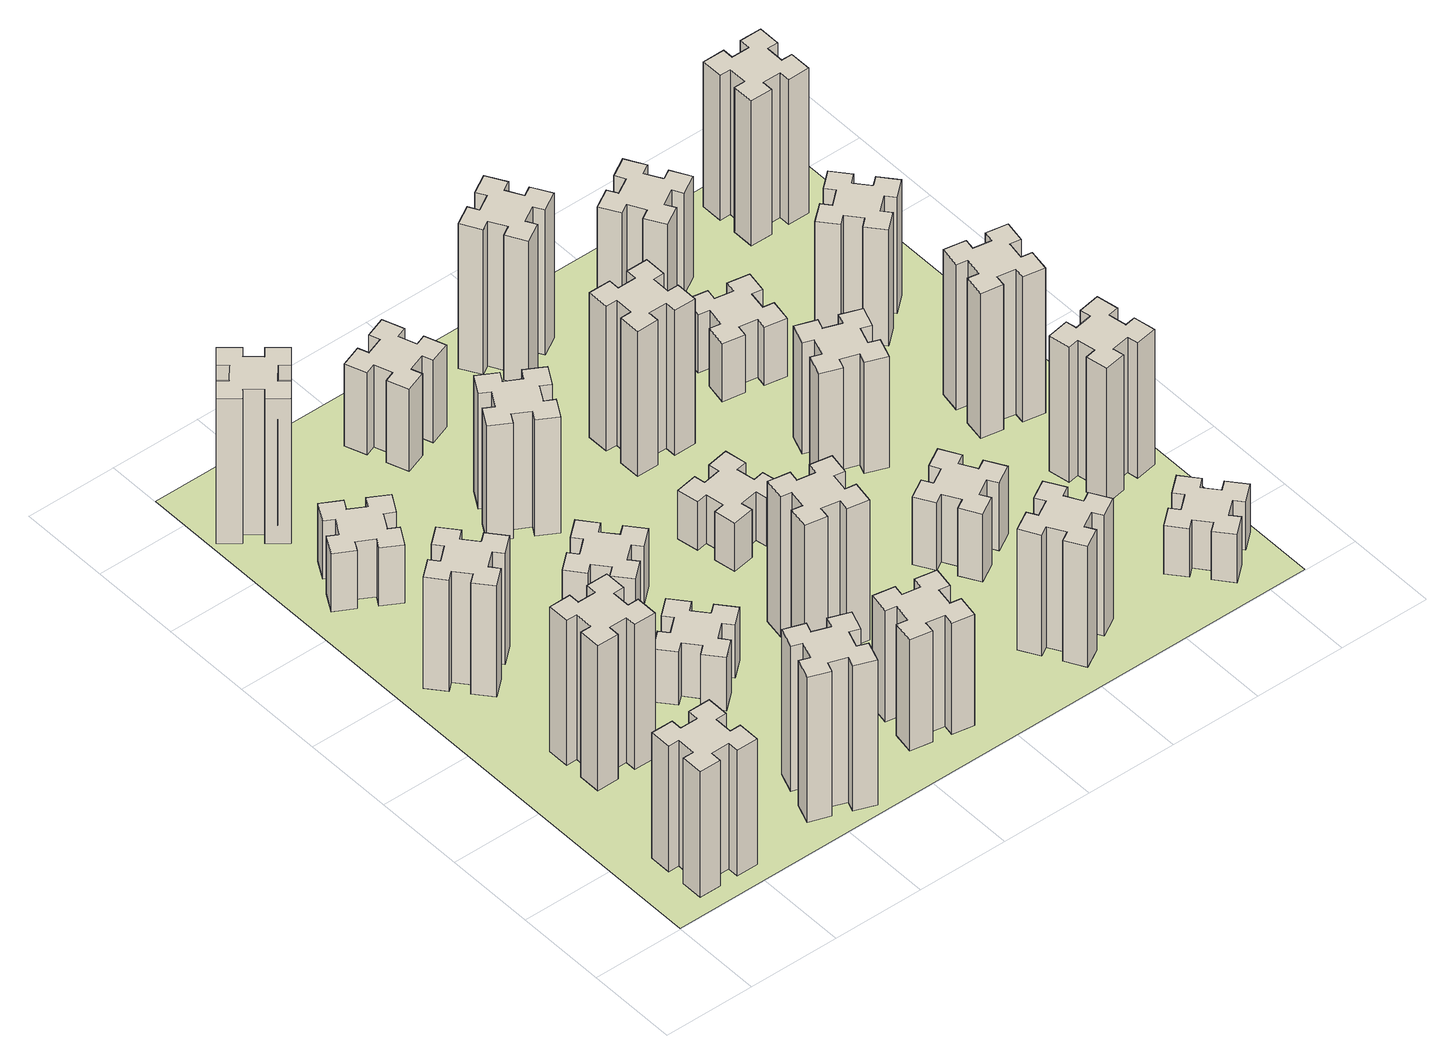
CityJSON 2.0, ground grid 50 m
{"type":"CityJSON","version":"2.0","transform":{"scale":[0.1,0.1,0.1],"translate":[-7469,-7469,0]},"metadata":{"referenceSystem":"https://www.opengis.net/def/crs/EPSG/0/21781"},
"CityObjects":{
"building1":{"type":"Building","attributes":{"class":"1000","function":"1000","usage":"1000","yearOfConstruction":2016,"roofType":"1000","measuredHeight":78,"storeysAboveGround":30,"storeysBelowGround":0},"geometry":[{"type":"Solid","lod":"1","boundaries":[[[[0,1,2,3,4,5,6,7,8,9,10,11,12,13,14,15,16,17,18,19]],[[17,16,20,21]],[[16,15,22,20]],[[15,14,23,22]],[[14,13,24,23]],[[13,12,25,24]],[[12,11,26,25]],[[11,10,27,26]],[[10,9,28,27]],[[9,8,29,28]],[[8,7,30,29]],[[7,6,31,30]],[[6,5,32,31]],[[5,4,33,32]],[[4,3,34,33]],[[3,2,35,34]],[[2,1,36,35]],[[1,0,37,36]],[[0,19,38,37]],[[19,18,39,38]],[[18,17,21,39]],[[24,25,26,27,28,29,30,31,32,33,34,35,36,37,38,39,21,20,22,23]]]]}]},
"building2":{"type":"Building","attributes":{"class":"1000","function":"1000","usage":"1000","yearOfConstruction":2016,"roofType":"1000","measuredHeight":90,"storeysAboveGround":30,"storeysBelowGround":0},"geometry":[{"type":"Solid","lod":"1","boundaries":[[[[40,41,42,43,44,45,46,47,48,49,50,51,52,53,54,55,56,57,58,59]],[[57,56,60,61]],[[56,55,62,60]],[[55,54,63,62]],[[54,53,64,63]],[[53,52,65,64]],[[52,51,66,65]],[[51,50,67,66]],[[50,49,68,67]],[[49,48,69,68]],[[48,47,70,69]],[[47,46,71,70]],[[46,45,72,71]],[[45,44,73,72]],[[44,43,74,73]],[[43,42,75,74]],[[42,41,76,75]],[[41,40,77,76]],[[40,59,78,77]],[[59,58,79,78]],[[58,57,61,79]],[[64,65,66,67,68,69,70,71,72,73,74,75,76,77,78,79,61,60,62,63]]]]}]},
"building3":{"type":"Building","attributes":{"class":"1000","function":"1000","usage":"1000","yearOfConstruction":2016,"roofType":"1000","measuredHeight":69,"storeysAboveGround":30,"storeysBelowGround":0},"geometry":[{"type":"Solid","lod":"1","boundaries":[[[[80,81,82,83,84,85,86,87,88,89,90,91,92,93,94,95,96,97,98,99]],[[97,96,100,101]],[[96,95,102,100]],[[95,94,103,102]],[[94,93,104,103]],[[93,92,105,104]],[[92,91,106,105]],[[91,90,107,106]],[[90,89,108,107]],[[89,88,109,108]],[[88,87,110,109]],[[87,86,111,110]],[[86,85,112,111]],[[85,84,113,112]],[[84,83,114,113]],[[83,82,115,114]],[[82,81,116,115]],[[81,80,117,116]],[[80,99,118,117]],[[99,98,119,118]],[[98,97,101,119]],[[104,105,106,107,108,109,110,111,112,113,114,115,116,117,118,119,101,100,102,103]]]]}]},
"building4":{"type":"Building","attributes":{"class":"1000","function":"1000","usage":"1000","yearOfConstruction":2016,"roofType":"1000","measuredHeight":36,"storeysAboveGround":30,"storeysBelowGround":0},"geometry":[{"type":"Solid","lod":"1","boundaries":[[[[120,121,122,123,124,125,126,127,128,129,130,131,132,133,134,135,136,137,138,139]],[[137,136,140,141]],[[136,135,142,140]],[[135,134,143,142]],[[134,133,144,143]],[[133,132,145,144]],[[132,131,146,145]],[[131,130,147,146]],[[130,129,148,147]],[[129,128,149,148]],[[128,127,150,149]],[[127,126,151,150]],[[126,125,152,151]],[[125,124,153,152]],[[124,123,154,153]],[[123,122,155,154]],[[122,121,156,155]],[[121,120,157,156]],[[120,139,158,157]],[[139,138,159,158]],[[138,137,141,159]],[[144,145,146,147,148,149,150,151,152,153,154,155,156,157,158,159,141,140,142,143]]]]}]},
"building5":{"type":"Building","attributes":{"class":"1000","function":"1000","usage":"1000","yearOfConstruction":2016,"roofType":"1000","measuredHeight":90,"storeysAboveGround":30,"storeysBelowGround":0},"geometry":[{"type":"Solid","lod":"1","boundaries":[[[[160,161,162,163,164,165,166,167,168,169,170,171,172,173,174,175,176,177,178,179]],[[177,176,180,181]],[[176,175,182,180]],[[175,174,183,182]],[[174,173,184,183]],[[173,172,185,184]],[[172,171,186,185]],[[171,170,187,186]],[[170,169,188,187]],[[169,168,189,188]],[[168,167,190,189]],[[167,166,191,190]],[[166,165,192,191]],[[165,164,193,192]],[[164,163,194,193]],[[163,162,195,194]],[[162,161,196,195]],[[161,160,197,196]],[[160,179,198,197]],[[179,178,199,198]],[[178,177,181,199]],[[184,185,186,187,188,189,190,191,192,193,194,195,196,197,198,199,181,180,182,183]]]]}]},
"building6":{"type":"Building","attributes":{"class":"1000","function":"1000","usage":"1000","yearOfConstruction":2016,"roofType":"1000","measuredHeight":90,"storeysAboveGround":30,"storeysBelowGround":0},"geometry":[{"type":"Solid","lod":"1","boundaries":[[[[200,201,202,203,204,205,206,207,208,209,210,211,212,213,214,215,216,217,218,219]],[[217,216,220,221]],[[216,215,222,220]],[[215,214,223,222]],[[214,213,224,223]],[[213,212,225,224]],[[212,211,226,225]],[[211,210,227,226]],[[210,209,228,227]],[[209,208,229,228]],[[208,207,230,229]],[[207,206,231,230]],[[206,205,232,231]],[[205,204,233,232]],[[204,203,234,233]],[[203,202,235,234]],[[202,201,236,235]],[[201,200,237,236]],[[200,219,238,237]],[[219,218,239,238]],[[218,217,221,239]],[[224,225,226,227,228,229,230,231,232,233,234,235,236,237,238,239,221,220,222,223]]]]}]},
"building7":{"type":"Building","attributes":{"class":"1000","function":"1000","usage":"1000","yearOfConstruction":2016,"roofType":"1000","measuredHeight":33,"storeysAboveGround":30,"storeysBelowGround":0},"geometry":[{"type":"Solid","lod":"1","boundaries":[[[[240,241,242,243,244,245,246,247,248,249,250,251,252,253,254,255,256,257,258,259]],[[257,256,260,261]],[[256,255,262,260]],[[255,254,263,262]],[[254,253,264,263]],[[253,252,265,264]],[[252,251,266,265]],[[251,250,267,266]],[[250,249,268,267]],[[249,248,269,268]],[[248,247,270,269]],[[247,246,271,270]],[[246,245,272,271]],[[245,244,273,272]],[[244,243,274,273]],[[243,242,275,274]],[[242,241,276,275]],[[241,240,277,276]],[[240,259,278,277]],[[259,258,279,278]],[[258,257,261,279]],[[264,265,266,267,268,269,270,271,272,273,274,275,276,277,278,279,261,260,262,263]]]]}]},
"building8":{"type":"Building","attributes":{"class":"1000","function":"1000","usage":"1000","yearOfConstruction":2016,"roofType":"1000","measuredHeight":36,"storeysAboveGround":30,"storeysBelowGround":0},"geometry":[{"type":"Solid","lod":"1","boundaries":[[[[280,281,282,283,284,285,286,287,288,289,290,291,292,293,294,295,296,297,298,299]],[[297,296,300,301]],[[296,295,302,300]],[[295,294,303,302]],[[294,293,304,303]],[[293,292,305,304]],[[292,291,306,305]],[[291,290,307,306]],[[290,289,308,307]],[[289,288,309,308]],[[288,287,310,309]],[[287,286,311,310]],[[286,285,312,311]],[[285,284,313,312]],[[284,283,314,313]],[[283,282,315,314]],[[282,281,316,315]],[[281,280,317,316]],[[280,299,318,317]],[[299,298,319,318]],[[298,297,301,319]],[[304,305,306,307,308,309,310,311,312,313,314,315,316,317,318,319,301,300,302,303]]]]}]},
"building9":{"type":"Building","attributes":{"class":"1000","function":"1000","usage":"1000","yearOfConstruction":2016,"roofType":"1000","measuredHeight":69,"storeysAboveGround":30,"storeysBelowGround":0},"geometry":[{"type":"Solid","lod":"1","boundaries":[[[[320,321,322,323,324,325,326,327,328,329,330,331,332,333,334,335,336,337,338,339]],[[337,336,340,341]],[[336,335,342,340]],[[335,334,343,342]],[[334,333,344,343]],[[333,332,345,344]],[[332,331,346,345]],[[331,330,347,346]],[[330,329,348,347]],[[329,328,349,348]],[[328,327,350,349]],[[327,326,351,350]],[[326,325,352,351]],[[325,324,353,352]],[[324,323,354,353]],[[323,322,355,354]],[[322,321,356,355]],[[321,320,357,356]],[[320,339,358,357]],[[339,338,359,358]],[[338,337,341,359]],[[344,345,346,347,348,349,350,351,352,353,354,355,356,357,358,359,341,340,342,343]]]]}]},
"building10":{"type":"Building","attributes":{"class":"1000","function":"1000","usage":"1000","yearOfConstruction":2016,"roofType":"1000","measuredHeight":72,"storeysAboveGround":30,"storeysBelowGround":0},"geometry":[{"type":"Solid","lod":"1","boundaries":[[[[360,361,362,363,364,365,366,367,368,369,370,371,372,373,374,375,376,377,378,379]],[[377,376,380,381]],[[376,375,382,380]],[[375,374,383,382]],[[374,373,384,383]],[[373,372,385,384]],[[372,371,386,385]],[[371,370,387,386]],[[370,369,388,387]],[[369,368,389,388]],[[368,367,390,389]],[[367,366,391,390]],[[366,365,392,391]],[[365,364,393,392]],[[364,363,394,393]],[[363,362,395,394]],[[362,361,396,395]],[[361,360,397,396]],[[360,379,398,397]],[[379,378,399,398]],[[378,377,381,399]],[[384,385,386,387,388,389,390,391,392,393,394,395,396,397,398,399,381,380,382,383]]]]}]},
"building11":{"type":"Building","attributes":{"class":"1000","function":"1000","usage":"1000","yearOfConstruction":2016,"roofType":"1000","measuredHeight":87,"storeysAboveGround":30,"storeysBelowGround":0},"geometry":[{"type":"Solid","lod":"1","boundaries":[[[[400,401,402,403,404,405,406,407,408,409,410,411,412,413,414,415,416,417,418,419]],[[417,416,420,421]],[[416,415,422,420]],[[415,414,423,422]],[[414,413,424,423]],[[413,412,425,424]],[[412,411,426,425]],[[411,410,427,426]],[[410,409,428,427]],[[409,408,429,428]],[[408,407,430,429]],[[407,406,431,430]],[[406,405,432,431]],[[405,404,433,432]],[[404,403,434,433]],[[403,402,435,434]],[[402,401,436,435]],[[401,400,437,436]],[[400,419,438,437]],[[419,418,439,438]],[[418,417,421,439]],[[424,425,426,427,428,429,430,431,432,433,434,435,436,437,438,439,421,420,422,423]]]]}]},
"building12":{"type":"Building","attributes":{"class":"1000","function":"1000","usage":"1000","yearOfConstruction":2016,"roofType":"1000","measuredHeight":51,"storeysAboveGround":30,"storeysBelowGround":0},"geometry":[{"type":"Solid","lod":"1","boundaries":[[[[440,441,442,443,444,445,446,447,448,449,450,451,452,453,454,455,456,457,458,459]],[[457,456,460,461]],[[456,455,462,460]],[[455,454,463,462]],[[454,453,464,463]],[[453,452,465,464]],[[452,451,466,465]],[[451,450,467,466]],[[450,449,468,467]],[[449,448,469,468]],[[448,447,470,469]],[[447,446,471,470]],[[446,445,472,471]],[[445,444,473,472]],[[444,443,474,473]],[[443,442,475,474]],[[442,441,476,475]],[[441,440,477,476]],[[440,459,478,477]],[[459,458,479,478]],[[458,457,461,479]],[[464,465,466,467,468,469,470,471,472,473,474,475,476,477,478,479,461,460,462,463]]]]}]},
"building13":{"type":"Building","attributes":{"class":"1000","function":"1000","usage":"1000","yearOfConstruction":2016,"roofType":"1000","measuredHeight":30,"storeysAboveGround":30,"storeysBelowGround":0},"geometry":[{"type":"Solid","lod":"1","boundaries":[[[[480,481,482,483,484,485,486,487,488,489,490,491,492,493,494,495,496,497,498,499]],[[497,496,500,501]],[[496,495,502,500]],[[495,494,503,502]],[[494,493,504,503]],[[493,492,505,504]],[[492,491,506,505]],[[491,490,507,506]],[[490,489,508,507]],[[489,488,509,508]],[[488,487,510,509]],[[487,486,511,510]],[[486,485,512,511]],[[485,484,513,512]],[[484,483,514,513]],[[483,482,515,514]],[[482,481,516,515]],[[481,480,517,516]],[[480,499,518,517]],[[499,498,519,518]],[[498,497,501,519]],[[504,505,506,507,508,509,510,511,512,513,514,515,516,517,518,519,501,500,502,503]]]]}]},
"building14":{"type":"Building","attributes":{"class":"1000","function":"1000","usage":"1000","yearOfConstruction":2016,"roofType":"1000","measuredHeight":75,"storeysAboveGround":30,"storeysBelowGround":0},"geometry":[{"type":"Solid","lod":"1","boundaries":[[[[520,521,522,523,524,525,526,527,528,529,530,531,532,533,534,535,536,537,538,539]],[[537,536,540,541]],[[536,535,542,540]],[[535,534,543,542]],[[534,533,544,543]],[[533,532,545,544]],[[532,531,546,545]],[[531,530,547,546]],[[530,529,548,547]],[[529,528,549,548]],[[528,527,550,549]],[[527,526,551,550]],[[526,525,552,551]],[[525,524,553,552]],[[524,523,554,553]],[[523,522,555,554]],[[522,521,556,555]],[[521,520,557,556]],[[520,539,558,557]],[[539,538,559,558]],[[538,537,541,559]],[[544,545,546,547,548,549,550,551,552,553,554,555,556,557,558,559,541,540,542,543]]]]}]},
"building15":{"type":"Building","attributes":{"class":"1000","function":"1000","usage":"1000","yearOfConstruction":2016,"roofType":"1000","measuredHeight":90,"storeysAboveGround":30,"storeysBelowGround":0},"geometry":[{"type":"Solid","lod":"1","boundaries":[[[[560,561,562,563,564,565,566,567,568,569,570,571,572,573,574,575,576,577,578,579]],[[577,576,580,581]],[[576,575,582,580]],[[575,574,583,582]],[[574,573,584,583]],[[573,572,585,584]],[[572,571,586,585]],[[571,570,587,586]],[[570,569,588,587]],[[569,568,589,588]],[[568,567,590,589]],[[567,566,591,590]],[[566,565,592,591]],[[565,564,593,592]],[[564,563,594,593]],[[563,562,595,594]],[[562,561,596,595]],[[561,560,597,596]],[[560,579,598,597]],[[579,578,599,598]],[[578,577,581,599]],[[584,585,586,587,588,589,590,591,592,593,594,595,596,597,598,599,581,580,582,583]]]]}]},
"building16":{"type":"Building","attributes":{"class":"1000","function":"1000","usage":"1000","yearOfConstruction":2016,"roofType":"1000","measuredHeight":90,"storeysAboveGround":30,"storeysBelowGround":0},"geometry":[{"type":"Solid","lod":"1","boundaries":[[[[600,601,602,603,604,605,606,607,608,609,610,611,612,613,614,615,616,617,618,619]],[[617,616,620,621]],[[616,615,622,620]],[[615,614,623,622]],[[614,613,624,623]],[[613,612,625,624]],[[612,611,626,625]],[[611,610,627,626]],[[610,609,628,627]],[[609,608,629,628]],[[608,607,630,629]],[[607,606,631,630]],[[606,605,632,631]],[[605,604,633,632]],[[604,603,634,633]],[[603,602,635,634]],[[602,601,636,635]],[[601,600,637,636]],[[600,619,638,637]],[[619,618,639,638]],[[618,617,621,639]],[[624,625,626,627,628,629,630,631,632,633,634,635,636,637,638,639,621,620,622,623]]]]}]},
"building17":{"type":"Building","attributes":{"class":"1000","function":"1000","usage":"1000","yearOfConstruction":2016,"roofType":"1000","measuredHeight":42,"storeysAboveGround":30,"storeysBelowGround":0},"geometry":[{"type":"Solid","lod":"1","boundaries":[[[[640,641,642,643,644,645,646,647,648,649,650,651,652,653,654,655,656,657,658,659]],[[657,656,660,661]],[[656,655,662,660]],[[655,654,663,662]],[[654,653,664,663]],[[653,652,665,664]],[[652,651,666,665]],[[651,650,667,666]],[[650,649,668,667]],[[649,648,669,668]],[[648,647,670,669]],[[647,646,671,670]],[[646,645,672,671]],[[645,644,673,672]],[[644,643,674,673]],[[643,642,675,674]],[[642,641,676,675]],[[641,640,677,676]],[[640,659,678,677]],[[659,658,679,678]],[[658,657,661,679]],[[664,665,666,667,668,669,670,671,672,673,674,675,676,677,678,679,661,660,662,663]]]]}]},
"building18":{"type":"Building","attributes":{"class":"1000","function":"1000","usage":"1000","yearOfConstruction":2016,"roofType":"1000","measuredHeight":69,"storeysAboveGround":30,"storeysBelowGround":0},"geometry":[{"type":"Solid","lod":"1","boundaries":[[[[680,681,682,683,684,685,686,687,688,689,690,691,692,693,694,695,696,697,698,699]],[[697,696,700,701]],[[696,695,702,700]],[[695,694,703,702]],[[694,693,704,703]],[[693,692,705,704]],[[692,691,706,705]],[[691,690,707,706]],[[690,689,708,707]],[[689,688,709,708]],[[688,687,710,709]],[[687,686,711,710]],[[686,685,712,711]],[[685,684,713,712]],[[684,683,714,713]],[[683,682,715,714]],[[682,681,716,715]],[[681,680,717,716]],[[680,699,718,717]],[[699,698,719,718]],[[698,697,701,719]],[[704,705,706,707,708,709,710,711,712,713,714,715,716,717,718,719,701,700,702,703]]]]}]},
"building19":{"type":"Building","attributes":{"class":"1000","function":"1000","usage":"1000","yearOfConstruction":2016,"roofType":"1000","measuredHeight":36,"storeysAboveGround":30,"storeysBelowGround":0},"geometry":[{"type":"Solid","lod":"1","boundaries":[[[[720,721,722,723,724,725,726,727,728,729,730,731,732,733,734,735,736,737,738,739]],[[737,736,740,741]],[[736,735,742,740]],[[735,734,743,742]],[[734,733,744,743]],[[733,732,745,744]],[[732,731,746,745]],[[731,730,747,746]],[[730,729,748,747]],[[729,728,749,748]],[[728,727,750,749]],[[727,726,751,750]],[[726,725,752,751]],[[725,724,753,752]],[[724,723,754,753]],[[723,722,755,754]],[[722,721,756,755]],[[721,720,757,756]],[[720,739,758,757]],[[739,738,759,758]],[[738,737,741,759]],[[744,745,746,747,748,749,750,751,752,753,754,755,756,757,758,759,741,740,742,743]]]]}]},
"building20":{"type":"Building","attributes":{"class":"1000","function":"1000","usage":"1000","yearOfConstruction":2016,"roofType":"1000","measuredHeight":30,"storeysAboveGround":30,"storeysBelowGround":0},"geometry":[{"type":"Solid","lod":"1","boundaries":[[[[760,761,762,763,764,765,766,767,768,769,770,771,772,773,774,775,776,777,778,779]],[[777,776,780,781]],[[776,775,782,780]],[[775,774,783,782]],[[774,773,784,783]],[[773,772,785,784]],[[772,771,786,785]],[[771,770,787,786]],[[770,769,788,787]],[[769,768,789,788]],[[768,767,790,789]],[[767,766,791,790]],[[766,765,792,791]],[[765,764,793,792]],[[764,763,794,793]],[[763,762,795,794]],[[762,761,796,795]],[[761,760,797,796]],[[760,779,798,797]],[[779,778,799,798]],[[778,777,781,799]],[[784,785,786,787,788,789,790,791,792,793,794,795,796,797,798,799,781,780,782,783]]]]}]},
"building21":{"type":"Building","attributes":{"class":"1000","function":"1000","usage":"1000","yearOfConstruction":2016,"roofType":"1000","measuredHeight":63,"storeysAboveGround":30,"storeysBelowGround":0},"geometry":[{"type":"Solid","lod":"1","boundaries":[[[[800,801,802,803,804,805,806,807,808,809,810,811,812,813,814,815,816,817,818,819]],[[817,816,820,821]],[[816,815,822,820]],[[815,814,823,822]],[[814,813,824,823]],[[813,812,825,824]],[[812,811,826,825]],[[811,810,827,826]],[[810,809,828,827]],[[809,808,829,828]],[[808,807,830,829]],[[807,806,831,830]],[[806,805,832,831]],[[805,804,833,832]],[[804,803,834,833]],[[803,802,835,834]],[[802,801,836,835]],[[801,800,837,836]],[[800,819,838,837]],[[819,818,839,838]],[[818,817,821,839]],[[824,825,826,827,828,829,830,831,832,833,834,835,836,837,838,839,821,820,822,823]]]]}]},
"building22":{"type":"Building","attributes":{"class":"1000","function":"1000","usage":"1000","yearOfConstruction":2016,"roofType":"1000","measuredHeight":84,"storeysAboveGround":30,"storeysBelowGround":0},"geometry":[{"type":"Solid","lod":"1","boundaries":[[[[840,841,842,843,844,845,846,847,848,849,850,851,852,853,854,855,856,857,858,859]],[[857,856,860,861]],[[856,855,862,860]],[[855,854,863,862]],[[854,853,864,863]],[[853,852,865,864]],[[852,851,866,865]],[[851,850,867,866]],[[850,849,868,867]],[[849,848,869,868]],[[848,847,870,869]],[[847,846,871,870]],[[846,845,872,871]],[[845,844,873,872]],[[844,843,874,873]],[[843,842,875,874]],[[842,841,876,875]],[[841,840,877,876]],[[840,859,878,877]],[[859,858,879,878]],[[858,857,861,879]],[[864,865,866,867,868,869,870,871,872,873,874,875,876,877,878,879,861,860,862,863]]]]}]},
"building23":{"type":"Building","attributes":{"class":"1000","function":"1000","usage":"1000","yearOfConstruction":2016,"roofType":"1000","measuredHeight":90,"storeysAboveGround":30,"storeysBelowGround":0},"geometry":[{"type":"Solid","lod":"1","boundaries":[[[[880,881,882,883,884,885,886,887,888,889,890,891,892,893,894,895,896,897,898,899]],[[897,896,900,901]],[[896,895,902,900]],[[895,894,903,902]],[[894,893,904,903]],[[893,892,905,904]],[[892,891,906,905]],[[891,890,907,906]],[[890,889,908,907]],[[889,888,909,908]],[[888,887,910,909]],[[887,886,911,910]],[[886,885,912,911]],[[885,884,913,912]],[[884,883,914,913]],[[883,882,915,914]],[[882,881,916,915]],[[881,880,917,916]],[[880,899,918,917]],[[899,898,919,918]],[[898,897,901,919]],[[904,905,906,907,908,909,910,911,912,913,914,915,916,917,918,919,901,900,902,903]]]]}]},
"building24":{"type":"Building","attributes":{"class":"1000","function":"1000","usage":"1000","yearOfConstruction":2016,"roofType":"1000","measuredHeight":72,"storeysAboveGround":30,"storeysBelowGround":0},"geometry":[{"type":"Solid","lod":"1","boundaries":[[[[920,921,922,923,924,925,926,927,928,929,930,931,932,933,934,935,936,937,938,939]],[[937,936,940,941]],[[936,935,942,940]],[[935,934,943,942]],[[934,933,944,943]],[[933,932,945,944]],[[932,931,946,945]],[[931,930,947,946]],[[930,929,948,947]],[[929,928,949,948]],[[928,927,950,949]],[[927,926,951,950]],[[926,925,952,951]],[[925,924,953,952]],[[924,923,954,953]],[[923,922,955,954]],[[922,921,956,955]],[[921,920,957,956]],[[920,939,958,957]],[[939,938,959,958]],[[938,937,941,959]],[[944,945,946,947,948,949,950,951,952,953,954,955,956,957,958,959,941,940,942,943]]]]}]},
"building25":{"type":"Building","attributes":{"class":"1000","function":"1000","usage":"1000","yearOfConstruction":2016,"roofType":"1000","measuredHeight":90,"storeysAboveGround":30,"storeysBelowGround":0},"geometry":[{"type":"Solid","lod":"1","boundaries":[[[[960,961,962,963,964,965,966,967,968,969,970,971,972,973,974,975,976,977,978,979]],[[977,976,980,981]],[[976,975,982,980]],[[975,974,983,982]],[[974,973,984,983]],[[973,972,985,984]],[[972,971,986,985]],[[971,970,987,986]],[[970,969,988,987]],[[969,968,989,988]],[[968,967,990,989]],[[967,966,991,990]],[[966,965,992,991]],[[965,964,993,992]],[[964,963,994,993]],[[963,962,995,994]],[[962,961,996,995]],[[961,960,997,996]],[[960,979,998,997]],[[979,978,999,998]],[[978,977,981,999]],[[984,985,986,987,988,989,990,991,992,993,994,995,996,997,998,999,981,980,982,983]]]]}]},
"landuse1":{"type":"LandUse","attributes":{"name":"plot1","function":"1010"},"geometry":[{"type":"MultiSurface","lod":"1","boundaries":[[[1000,1001,1002,1003]]]}]}
},
"vertices":[
[265,325,0],[265,225,0],[205,225,0],[205,105,0],[325,105,0],[325,165,0],[425,165,0],[425,105,0],[545,105,0],[545,225,0],[485,225,0],[485,325,0],[545,325,0],[545,445,0],[425,445,0],[425,385,0],[325,385,0],[325,445,0],[205,445,0],[205,325,0],[325,385,780],[325,445,780],[425,385,780],[425,445,780],[545,445,780],[545,325,780],[485,325,780],[485,225,780],[545,225,780],[545,105,780],[425,105,780],[425,165,780],[325,165,780],[325,105,780],[205,105,780],[205,225,780],[265,225,780],[265,325,780],[205,325,780],[205,445,780],
[365,1165,0],[365,1065,0],[305,1065,0],[305,945,0],[425,945,0],[425,1005,0],[525,1005,0],[525,945,0],[645,945,0],[645,1065,0],[585,1065,0],[585,1165,0],[645,1165,0],[645,1285,0],[525,1285,0],[525,1225,0],[425,1225,0],[425,1285,0],[305,1285,0],[305,1165,0],[425,1225,900],[425,1285,900],[525,1225,900],[525,1285,900],[645,1285,900],[645,1165,900],[585,1165,900],[585,1065,900],[645,1065,900],[645,945,900],[525,945,900],[525,1005,900],[425,1005,900],[425,945,900],[305,945,900],[305,1065,900],[365,1065,900],[365,1165,900],[305,1165,900],[305,1285,900],
[492,1988,0],[427,2064,0],[473,2103,0],[396,2195,0],[304,2118,0],[343,2072,0],[266,2007,0],[228,2053,0],[136,1976,0],[213,1884,0],[259,1923,0],[323,1846,0],[277,1808,0],[354,1716,0],[446,1793,0],[408,1839,0],[484,1903,0],[523,1857,0],[615,1934,0],[538,2026,0],[484,1903,690],[523,1857,690],[408,1839,690],[446,1793,690],[354,1716,690],[277,1808,690],[323,1846,690],[259,1923,690],[213,1884,690],[136,1976,690],[228,2053,690],[266,2007,690],[343,2072,690],[304,2118,690],[396,2195,690],[473,2103,690],[427,2064,690],[492,1988,690],[538,2026,690],[615,1934,690],
[446,2597,0],[496,2684,0],[548,2654,0],[608,2758,0],[504,2818,0],[474,2766,0],[387,2816,0],[417,2868,0],[313,2928,0],[253,2824,0],[305,2794,0],[255,2707,0],[203,2737,0],[143,2633,0],[247,2573,0],[277,2625,0],[364,2575,0],[334,2523,0],[438,2463,0],[498,2567,0],[364,2575,360],[334,2523,360],[277,2625,360],[247,2573,360],[143,2633,360],[203,2737,360],[255,2707,360],[305,2794,360],[253,2824,360],[313,2928,360],[417,2868,360],[387,2816,360],[474,2766,360],[504,2818,360],[608,2758,360],[548,2654,360],[496,2684,360],[446,2597,360],[498,2567,360],[438,2463,360],
[1029,360,0],[995,266,0],[939,287,0],[897,174,0],[1010,133,0],[1031,189,0],[1125,155,0],[1104,99,0],[1217,57,0],[1258,170,0],[1202,191,0],[1236,285,0],[1292,264,0],[1333,377,0],[1220,418,0],[1200,362,0],[1106,396,0],[1127,452,0],[1014,493,0],[973,380,0],[1106,396,900],[1127,452,900],[1200,362,900],[1220,418,900],[1333,377,900],[1292,264,900],[1236,285,900],[1202,191,900],[1258,170,900],[1217,57,900],[1104,99,900],[1125,155,900],[1031,189,900],[1010,133,900],[897,174,900],[939,287,900],[995,266,900],[1029,360,900],[973,380,900],[1014,493,900],
[384,3387,0],[308,3452,0],[346,3498,0],[254,3575,0],[177,3483,0],[223,3444,0],[159,3368,0],[113,3406,0],[36,3314,0],[128,3237,0],[166,3283,0],[243,3219,0],[204,3173,0],[296,3096,0],[373,3188,0],[327,3226,0],[392,3303,0],[438,3264,0],[515,3356,0],[423,3433,0],[392,3303,900],[438,3264,900],[327,3226,900],[373,3188,900],[296,3096,900],[204,3173,900],[243,3219,900],[166,3283,900],[128,3237,900],[36,3314,900],[113,3406,900],[159,3368,900],[223,3444,900],[177,3483,900],[254,3575,900],[346,3498,900],[308,3452,900],[384,3387,900],[423,3433,900],[515,3356,900],
[1083,1332,0],[1006,1267,0],[968,1313,0],[876,1236,0],[953,1144,0],[999,1183,0],[1063,1106,0],[1017,1068,0],[1094,976,0],[1186,1053,0],[1148,1099,0],[1224,1163,0],[1263,1117,0],[1355,1194,0],[1278,1286,0],[1232,1248,0],[1167,1324,0],[1213,1363,0],[1136,1455,0],[1044,1378,0],[1167,1324,330],[1213,1363,330],[1232,1248,330],[1278,1286,330],[1355,1194,330],[1263,1117,330],[1224,1163,330],[1148,1099,330],[1186,1053,330],[1094,976,330],[1017,1068,330],[1063,1106,330],[999,1183,330],[953,1144,330],[876,1236,330],[968,1313,330],[1006,1267,330],[1083,1332,330],[1044,1378,330],[1136,1455,330],
[1083,1972,0],[1006,1907,0],[968,1953,0],[876,1876,0],[953,1784,0],[999,1823,0],[1063,1746,0],[1017,1708,0],[1094,1616,0],[1186,1693,0],[1148,1739,0],[1224,1803,0],[1263,1757,0],[1355,1834,0],[1278,1926,0],[1232,1888,0],[1167,1964,0],[1213,2003,0],[1136,2095,0],[1044,2018,0],[1167,1964,360],[1213,2003,360],[1232,1888,360],[1278,1926,360],[1355,1834,360],[1263,1757,360],[1224,1803,360],[1148,1739,360],[1186,1693,360],[1094,1616,360],[1017,1708,360],[1063,1746,360],[999,1823,360],[953,1784,360],[876,1876,360],[968,1953,360],[1006,1907,360],[1083,1972,360],[1044,2018,360],[1136,2095,360],
[1855,307,0],[1872,405,0],[1931,395,0],[1952,513,0],[1834,534,0],[1824,475,0],[1725,492,0],[1736,551,0],[1617,572,0],[1597,454,0],[1656,444,0],[1638,345,0],[1579,356,0],[1558,237,0],[1677,217,0],[1687,276,0],[1785,258,0],[1775,199,0],[1893,178,0],[1914,297,0],[1785,258,690],[1775,199,690],[1687,276,690],[1677,217,690],[1558,237,690],[1579,356,690],[1638,345,690],[1656,444,690],[1597,454,690],[1617,572,690],[1736,551,690],[1725,492,690],[1824,475,690],[1834,534,690],[1952,513,690],[1931,395,690],[1872,405,690],[1855,307,690],[1914,297,690],[1893,178,690],
[1314,2666,0],[1227,2716,0],[1257,2768,0],[1153,2828,0],[1093,2724,0],[1145,2694,0],[1095,2607,0],[1043,2637,0],[983,2533,0],[1087,2473,0],[1117,2525,0],[1204,2475,0],[1174,2423,0],[1278,2363,0],[1338,2467,0],[1286,2497,0],[1336,2584,0],[1388,2554,0],[1448,2658,0],[1344,2718,0],[1336,2584,720],[1388,2554,720],[1286,2497,720],[1338,2467,720],[1278,2363,720],[1174,2423,720],[1204,2475,720],[1117,2525,720],[1087,2473,720],[983,2533,720],[1043,2637,720],[1095,2607,720],[1145,2694,720],[1093,2724,720],[1153,2828,720],[1257,2768,720],[1227,2716,720],[1314,2666,720],[1344,2718,720],[1448,2658,720],
[1855,1047,0],[1872,1145,0],[1931,1135,0],[1952,1253,0],[1834,1274,0],[1824,1215,0],[1725,1232,0],[1736,1291,0],[1617,1312,0],[1597,1194,0],[1656,1184,0],[1638,1085,0],[1579,1096,0],[1558,977,0],[1677,957,0],[1687,1016,0],[1785,998,0],[1775,939,0],[1893,918,0],[1914,1037,0],[1785,998,870],[1775,939,870],[1687,1016,870],[1677,957,870],[1558,977,870],[1579,1096,870],[1638,1085,870],[1656,1184,870],[1597,1194,870],[1617,1312,870],[1736,1291,870],[1725,1232,870],[1824,1215,870],[1834,1274,870],[1952,1253,870],[1931,1135,870],[1872,1145,870],[1855,1047,870],[1914,1037,870],[1893,918,870],
[1125,3456,0],[1031,3422,0],[1010,3478,0],[897,3437,0],[939,3324,0],[995,3345,0],[1029,3251,0],[973,3230,0],[1014,3117,0],[1127,3159,0],[1106,3215,0],[1200,3249,0],[1220,3193,0],[1333,3234,0],[1292,3347,0],[1236,3326,0],[1202,3420,0],[1258,3440,0],[1217,3553,0],[1104,3512,0],[1202,3420,510],[1258,3440,510],[1236,3326,510],[1292,3347,510],[1333,3234,510],[1220,3193,510],[1200,3249,510],[1106,3215,510],[1127,3159,510],[1014,3117,510],[973,3230,510],[1029,3251,510],[995,3345,510],[939,3324,510],[897,3437,510],[1010,3478,510],[1031,3422,510],[1125,3456,510],[1104,3512,510],[1217,3553,510],
[1972,1825,0],[1955,1924,0],[2014,1934,0],[1993,2052,0],[1875,2031,0],[1885,1972,0],[1787,1955,0],[1777,2014,0],[1658,1993,0],[1679,1875,0],[1738,1885,0],[1756,1787,0],[1697,1777,0],[1717,1658,0],[1836,1679,0],[1825,1738,0],[1924,1756,0],[1934,1697,0],[2052,1717,0],[2031,1836,0],[1924,1756,300],[1934,1697,300],[1825,1738,300],[1836,1679,300],[1717,1658,300],[1697,1777,300],[1756,1787,300],[1738,1885,300],[1679,1875,300],[1658,1993,300],[1777,2014,300],[1787,1955,300],[1885,1972,300],[1875,2031,300],[1993,2052,300],[2014,1934,300],[1955,1924,300],[1972,1825,300],[2031,1836,300],[2052,1717,300],
[2475,364,0],[2525,277,0],[2473,247,0],[2533,143,0],[2637,203,0],[2607,255,0],[2694,305,0],[2724,253,0],[2828,313,0],[2768,417,0],[2716,387,0],[2666,474,0],[2718,504,0],[2658,608,0],[2554,548,0],[2584,496,0],[2497,446,0],[2467,498,0],[2363,438,0],[2423,334,0],[2497,446,750],[2467,498,750],[2584,496,750],[2554,548,750],[2658,608,750],[2718,504,750],[2666,474,750],[2716,387,750],[2768,417,750],[2828,313,750],[2724,253,750],[2694,305,750],[2607,255,750],[2637,203,750],[2533,143,750],[2473,247,750],[2525,277,750],[2475,364,750],[2423,334,750],[2363,438,750],
[2065,2545,0],[2065,2645,0],[2125,2645,0],[2125,2765,0],[2005,2765,0],[2005,2705,0],[1905,2705,0],[1905,2765,0],[1785,2765,0],[1785,2645,0],[1845,2645,0],[1845,2545,0],[1785,2545,0],[1785,2425,0],[1905,2425,0],[1905,2485,0],[2005,2485,0],[2005,2425,0],[2125,2425,0],[2125,2545,0],[2005,2485,900],[2005,2425,900],[1905,2485,900],[1905,2425,900],[1785,2425,900],[1785,2545,900],[1845,2545,900],[1845,2645,900],[1785,2645,900],[1785,2765,900],[1905,2765,900],[1905,2705,900],[2005,2705,900],[2005,2765,900],[2125,2765,900],[2125,2645,900],[2065,2645,900],[2065,2545,900],[2125,2545,900],[2125,2425,900],
[1844,3556,0],[1757,3506,0],[1727,3558,0],[1623,3498,0],[1683,3394,0],[1735,3424,0],[1785,3337,0],[1733,3307,0],[1793,3203,0],[1897,3263,0],[1867,3315,0],[1954,3365,0],[1984,3313,0],[2088,3373,0],[2028,3477,0],[1976,3447,0],[1926,3534,0],[1978,3564,0],[1918,3668,0],[1814,3608,0],[1926,3534,900],[1978,3564,900],[1976,3447,900],[2028,3477,900],[2088,3373,900],[1984,3313,900],[1954,3365,900],[1867,3315,900],[1897,3263,900],[1793,3203,900],[1733,3307,900],[1785,3337,900],[1735,3424,900],[1683,3394,900],[1623,3498,900],[1727,3558,900],[1757,3506,900],[1844,3556,900],[1814,3608,900],[1918,3668,900],
[2716,1127,0],[2666,1214,0],[2718,1244,0],[2658,1348,0],[2554,1288,0],[2584,1236,0],[2497,1186,0],[2467,1238,0],[2363,1178,0],[2423,1074,0],[2475,1104,0],[2525,1017,0],[2473,987,0],[2533,883,0],[2637,943,0],[2607,995,0],[2694,1045,0],[2724,993,0],[2828,1053,0],[2768,1157,0],[2694,1045,420],[2724,993,420],[2607,995,420],[2637,943,420],[2533,883,420],[2473,987,420],[2525,1017,420],[2475,1104,420],[2423,1074,420],[2363,1178,420],[2467,1238,420],[2497,1186,420],[2584,1236,420],[2554,1288,420],[2658,1348,420],[2718,1244,420],[2666,1214,420],[2716,1127,420],[2768,1157,420],[2828,1053,420],
[2682,1871,0],[2716,1965,0],[2772,1944,0],[2813,2057,0],[2700,2098,0],[2680,2042,0],[2586,2076,0],[2607,2132,0],[2494,2173,0],[2453,2060,0],[2509,2040,0],[2475,1946,0],[2419,1967,0],[2377,1854,0],[2490,1813,0],[2511,1869,0],[2605,1835,0],[2584,1779,0],[2697,1737,0],[2738,1850,0],[2605,1835,690],[2584,1779,690],[2511,1869,690],[2490,1813,690],[2377,1854,690],[2419,1967,690],[2475,1946,690],[2509,2040,690],[2453,2060,690],[2494,2173,690],[2607,2132,690],[2586,2076,690],[2680,2042,690],[2700,2098,690],[2813,2057,690],[2772,1944,690],[2716,1965,690],[2682,1871,690],[2738,1850,690],[2697,1737,690],
[2664,2795,0],[2565,2812,0],[2576,2871,0],[2457,2892,0],[2437,2774,0],[2496,2764,0],[2478,2665,0],[2419,2676,0],[2398,2557,0],[2517,2537,0],[2527,2596,0],[2625,2578,0],[2615,2519,0],[2733,2498,0],[2754,2617,0],[2695,2627,0],[2712,2725,0],[2771,2715,0],[2792,2833,0],[2674,2854,0],[2712,2725,360],[2771,2715,360],[2695,2627,360],[2754,2617,360],[2733,2498,360],[2615,2519,360],[2625,2578,360],[2527,2596,360],[2517,2537,360],[2398,2557,360],[2419,2676,360],[2478,2665,360],[2496,2764,360],[2437,2774,360],[2457,2892,360],[2576,2871,360],[2565,2812,360],[2664,2795,360],[2674,2854,360],[2792,2833,360],
[3468,259,0],[3544,323,0],[3583,277,0],[3675,354,0],[3598,446,0],[3552,408,0],[3487,484,0],[3533,523,0],[3456,615,0],[3364,538,0],[3403,492,0],[3326,427,0],[3288,473,0],[3196,396,0],[3273,304,0],[3319,343,0],[3383,266,0],[3337,228,0],[3414,136,0],[3506,213,0],[3383,266,300],[3337,228,300],[3319,343,300],[3273,304,300],[3196,396,300],[3288,473,300],[3326,427,300],[3403,492,300],[3364,538,300],[3456,615,300],[3533,523,300],[3487,484,300],[3552,408,300],[3598,446,300],[3675,354,300],[3583,277,300],[3544,323,300],[3468,259,300],[3506,213,300],[3414,136,300],
[2716,3347,0],[2666,3434,0],[2718,3464,0],[2658,3568,0],[2554,3508,0],[2584,3456,0],[2497,3406,0],[2467,3458,0],[2363,3398,0],[2423,3294,0],[2475,3324,0],[2525,3237,0],[2473,3207,0],[2533,3103,0],[2637,3163,0],[2607,3215,0],[2694,3265,0],[2724,3213,0],[2828,3273,0],[2768,3377,0],[2694,3265,630],[2724,3213,630],[2607,3215,630],[2637,3163,630],[2533,3103,630],[2473,3207,630],[2525,3237,630],[2475,3324,630],[2423,3294,630],[2363,3398,630],[2467,3458,630],[2497,3406,630],[2584,3456,630],[2554,3508,630],[2658,3568,630],[2718,3464,630],[2666,3434,630],[2716,3347,630],[2768,3377,630],[2828,3273,630],
[3405,998,0],[3504,1016,0],[3514,957,0],[3632,977,0],[3611,1096,0],[3552,1085,0],[3535,1184,0],[3594,1194,0],[3573,1312,0],[3455,1291,0],[3465,1232,0],[3367,1215,0],[3357,1274,0],[3238,1253,0],[3259,1135,0],[3318,1145,0],[3336,1047,0],[3277,1037,0],[3297,918,0],[3416,939,0],[3336,1047,840],[3277,1037,840],[3318,1145,840],[3259,1135,840],[3238,1253,840],[3357,1274,840],[3367,1215,840],[3465,1232,840],[3455,1291,840],[3573,1312,840],[3594,1194,840],[3535,1184,840],[3552,1085,840],[3611,1096,840],[3632,977,840],[3514,957,840],[3504,1016,840],[3405,998,840],[3416,939,840],[3297,918,840],
[3267,1656,0],[3365,1638,0],[3355,1579,0],[3473,1558,0],[3494,1677,0],[3435,1687,0],[3452,1785,0],[3511,1775,0],[3532,1893,0],[3414,1914,0],[3404,1855,0],[3305,1872,0],[3316,1931,0],[3197,1952,0],[3177,1834,0],[3236,1824,0],[3218,1725,0],[3159,1736,0],[3138,1617,0],[3257,1597,0],[3218,1725,900],[3159,1736,900],[3236,1824,900],[3177,1834,900],[3197,1952,900],[3316,1931,900],[3305,1872,900],[3404,1855,900],[3414,1914,900],[3532,1893,900],[3511,1775,900],[3452,1785,900],[3435,1687,900],[3494,1677,900],[3473,1558,900],[3355,1579,900],[3365,1638,900],[3267,1656,900],[3257,1597,900],[3138,1617,900],
[3119,2563,0],[3183,2486,0],[3137,2448,0],[3214,2356,0],[3306,2433,0],[3268,2479,0],[3344,2543,0],[3383,2497,0],[3475,2574,0],[3398,2666,0],[3352,2628,0],[3287,2704,0],[3333,2743,0],[3256,2835,0],[3164,2758,0],[3203,2712,0],[3126,2647,0],[3088,2693,0],[2996,2616,0],[3073,2524,0],[3126,2647,720],[3088,2693,720],[3203,2712,720],[3164,2758,720],[3256,2835,720],[3333,2743,720],[3287,2704,720],[3352,2628,720],[3398,2666,720],[3475,2574,720],[3383,2497,720],[3344,2543,720],[3268,2479,720],[3306,2433,720],[3214,2356,720],[3137,2448,720],[3183,2486,720],[3119,2563,720],[3073,2524,720],[2996,2616,720],
[3285,3325,0],[3385,3325,0],[3385,3265,0],[3505,3265,0],[3505,3385,0],[3445,3385,0],[3445,3485,0],[3505,3485,0],[3505,3605,0],[3385,3605,0],[3385,3545,0],[3285,3545,0],[3285,3605,0],[3165,3605,0],[3165,3485,0],[3225,3485,0],[3225,3385,0],[3165,3385,0],[3165,3265,0],[3285,3265,0],[3225,3385,900],[3165,3385,900],[3225,3485,900],[3165,3485,900],[3165,3605,900],[3285,3605,900],[3285,3545,900],[3385,3545,900],[3385,3605,900],[3505,3605,900],[3505,3485,900],[3445,3485,900],[3445,3385,900],[3505,3385,900],[3505,3265,900],[3385,3265,900],[3385,3325,900],[3285,3325,900],[3285,3265,900],[3165,3265,900],
[5,3705,0],[3705,3705,0],[3705,5,0],[5,5,0]
]}
